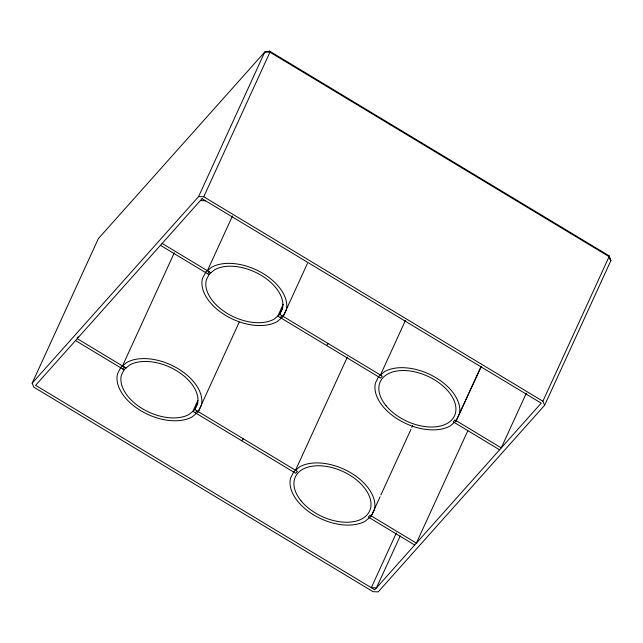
<?xml version="1.0" encoding="UTF-8"?>
<svg xmlns="http://www.w3.org/2000/svg" width="643" height="643" viewBox="0 0 643 643"><rect width="100%" height="100%" fill="white"/><g stroke="black" fill="none" stroke-linecap="round" stroke-linejoin="round"><path stroke-width="0.96" d="M32.15 383.228L98.339 238.657L264.779 52.011L269.602 51.135L608.744 255.601L610.85 260.648L544.661 405.227L378.221 591.865L373.061 591.689L33.91 387.223L32.15 383.228L198.591 196.589L264.779 52.011L269.939 52.196L609.09 256.661L610.85 260.648L608.744 255.601L609.09 256.661L542.893 401.232L544.661 405.227M78.06 336.828L77.224 338.652L125.964 368.045M122.492 365.947L174.285 252.82M198.591 196.589L203.751 196.766L269.939 52.196L269.602 51.135M207.408 270.719L232.469 215.984M197.899 400.372L192.892 411.319L295.676 473.288L297.371 471.383L194.757 409.519L197.682 403.129M198.261 411.633L239.196 322.223M283.241 304.227L277.808 316.091L380.592 378.06L382.296 376.155L279.673 314.29L282.599 307.901M283.185 316.404L307.41 263.485M295.523 470.266L347.316 357.138M380.439 375.038L405.5 320.302M371.3 515.951L380.069 496.79M380.905 494.965L410.981 429.275M411.817 427.45L412.645 425.626M396.361 532.959L371.3 587.694L376.452 587.879L400.267 535.876M456.217 420.723L464.985 401.562M465.821 399.737L480.86 366.896M459.247 414.727A44.97 27.311 24.6 0 0 434.917 377.119A44.97 27.311 24.6 0 0 384.586 371.606L378.735 376.452L375.512 382.818A44.97 27.311 24.6 0 0 399.85 420.426A44.97 27.311 24.6 0 0 450.172 425.939L456.024 421.093L481.39 366.373M467.742 430.906L416.367 543.118L370.063 515.204L368.367 517.109L414.671 545.023M526.352 393.154L501.283 447.89L454.979 419.975L453.283 421.88L499.587 449.795M122.644 368.969L124.34 367.065M207.56 273.741L209.256 271.836M195.327 412.79L197.031 410.885M280.252 317.562L281.947 315.657M241.631 440.704L243.335 438.799M326.556 345.476L328.251 343.571M200.351 200.576L205.511 200.761M203.751 196.766L542.893 401.232M162.14 243.432L210.888 272.817M160.445 245.337L209.015 274.617M75.52 340.557L124.099 369.846M608.744 255.601L609.09 256.661M120.78 367.362L117.556 373.72A44.97 27.311 24.6 0 0 141.894 411.335A44.97 27.311 24.6 0 0 192.217 416.849L198.076 412.002L201.299 405.637A44.97 27.311 24.6 0 0 176.962 368.029A44.97 27.311 24.6 0 0 126.639 362.515L120.78 367.362M124.324 369.404L121.398 375.182A40.847 24.812 24.6 0 0 143.502 409.35A40.847 24.812 24.6 0 0 189.219 414.357L194.532 409.961L197.457 404.174A40.847 24.812 24.6 0 0 175.354 370.014A40.847 24.812 24.6 0 0 129.645 365.007L124.324 369.404M205.704 272.134L202.481 278.499A44.97 27.311 24.6 0 0 226.81 316.107A44.97 27.311 24.6 0 0 277.141 321.621L282.992 316.774L286.215 310.408A44.97 27.311 24.6 0 0 261.878 272.801A44.97 27.311 24.6 0 0 211.555 267.287L205.704 272.134M209.24 274.175L206.315 279.962A40.847 24.812 24.6 0 0 228.418 314.122A40.847 24.812 24.6 0 0 274.135 319.129L279.456 314.732L282.381 308.953A40.847 24.812 24.6 0 0 260.27 274.786A40.847 24.812 24.6 0 0 214.561 269.779L209.24 274.175M293.819 471.673L290.596 478.038A44.97 27.311 24.6 0 0 314.925 515.654A44.97 27.311 24.6 0 0 365.256 521.168L371.107 516.321L374.33 509.955A44.97 27.311 24.6 0 0 349.993 472.348A44.97 27.311 24.6 0 0 299.67 466.834L293.819 471.673M202.055 198.671L35.614 385.318L374.756 589.784L541.197 403.137L202.055 198.671M386.033 405.669A40.847 24.812 24.6 0 0 452.487 419.051A40.847 24.812 24.6 0 0 413.618 371.598A40.847 24.812 24.6 0 0 386.033 405.669M301.117 500.897A40.847 24.812 24.6 0 0 367.571 514.279A40.847 24.812 24.6 0 0 328.702 466.826A40.847 24.812 24.6 0 0 301.117 500.897"/></g></svg>
